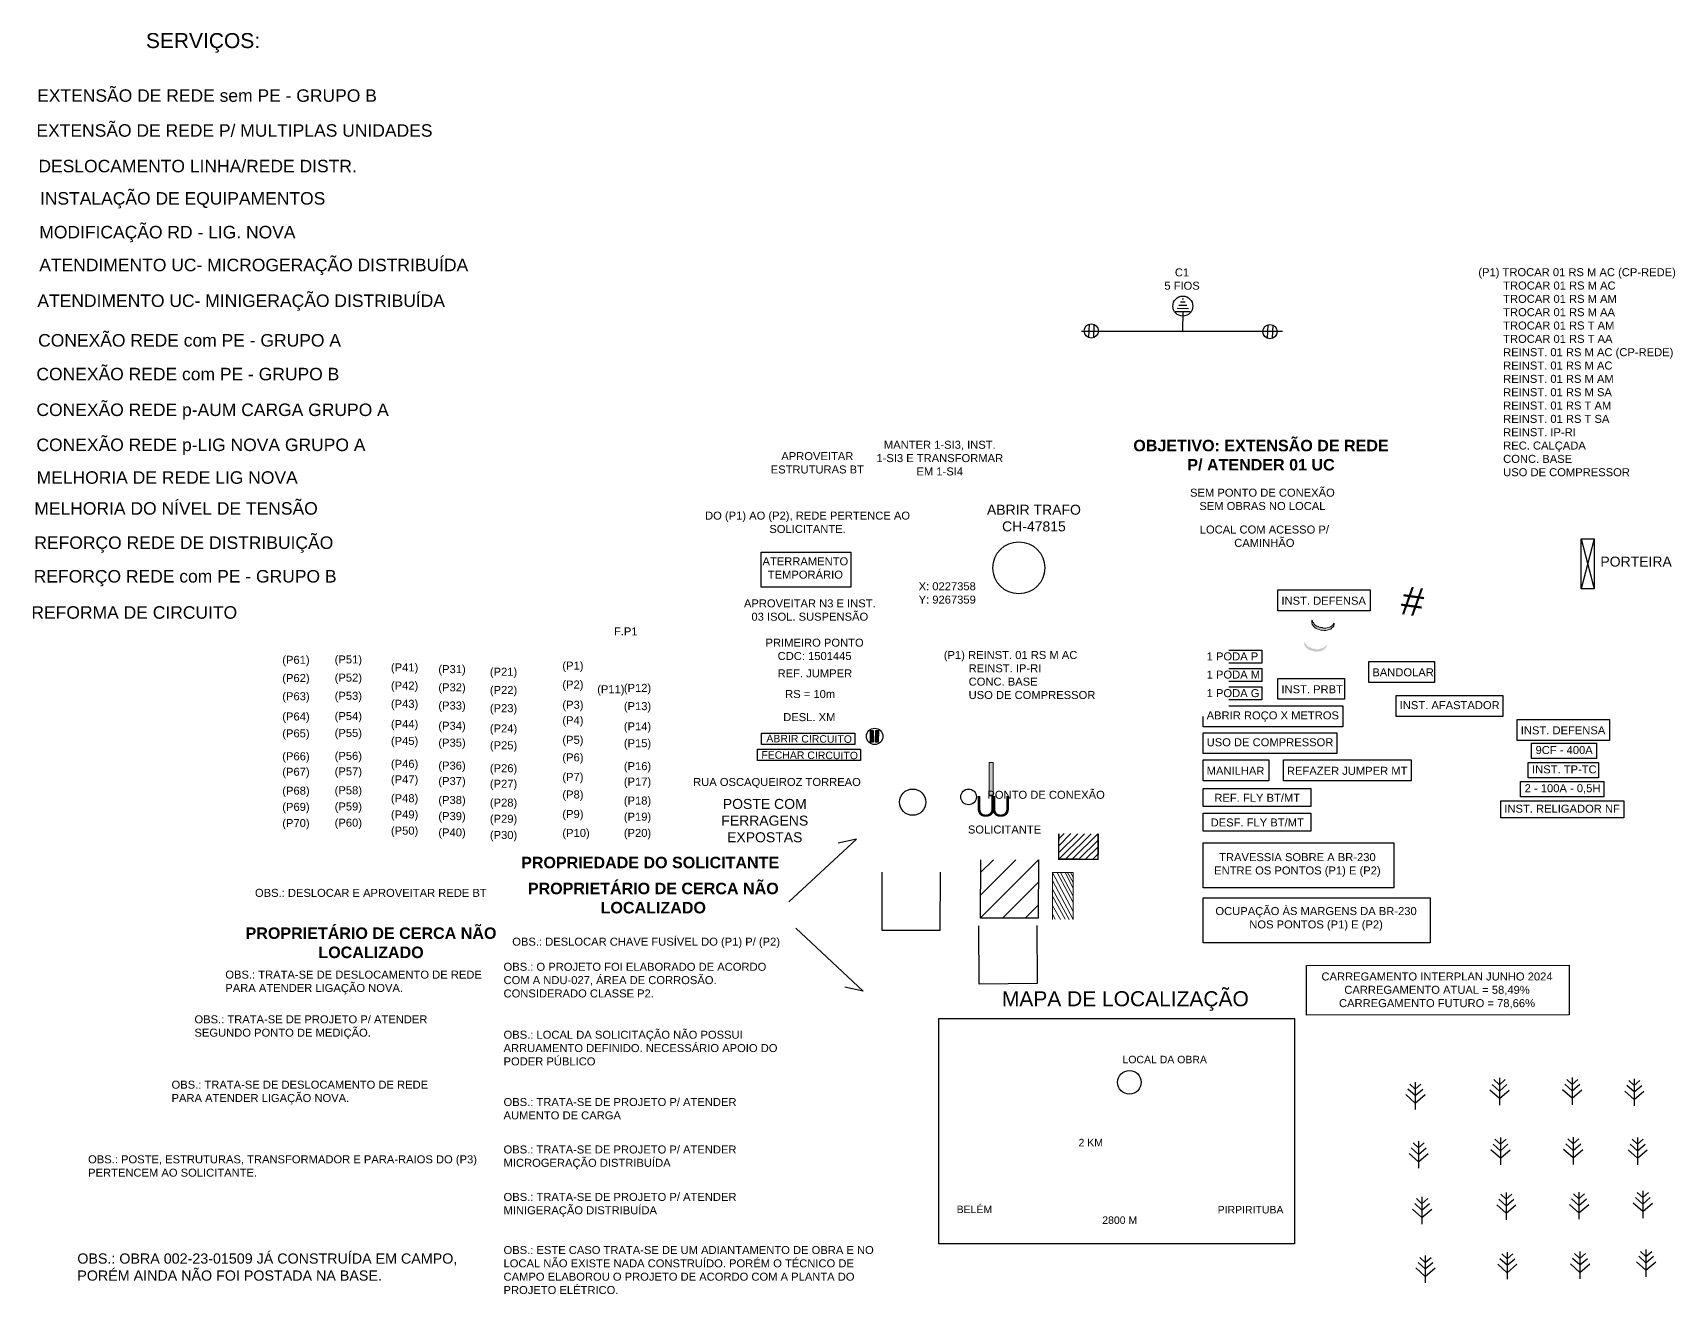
# Paper-space layout 'OBSERVAÇÕES' of a CAD drawing. Extents: x -300443 to 1108, y -9195518 to 518.
# Drawn here: x 2.4 to 330.7, y 265.8 to 518.1 of the extents above; entities that cross this region are included whole.
import ezdxf

# ---------------------------------------------------------------- set-up
doc = ezdxf.new("R2010")
doc.units = 0
doc.header["$MEASUREMENT"] = 0
doc.layers.get('0').update_dxf_attribs({"linetype": 'CONTINUOUS'})
for name, color, linetype in [('06- CERCADO', 252, 'CERCA'), ('Arvores', 3, 'CONTINUOUS'), ('Consumidor', 7, 'CONTINUOUS'), ('EO_WIRE_SEGMENT_INST', 7, 'CONTINUOUS'), ('Estrutura civís', 7, 'CONTINUOUS'), ('FORMATO', 7, 'CONTINUOUS'), ('Observação', 5, 'CONTINUOUS'), ('PTE_P', 3, 'CONTINUOUS'), ('Textos', 7, 'CONTINUOUS'), ('TEXTOS A IMPLANTAR', 1, 'CONTINUOUS')]:
    doc.layers.add(name, color=color, linetype=linetype)
doc.styles.add('ARIAL', font='arial.ttf')
doc.styles.get("Standard").update_dxf_attribs({"font": 'arial.ttf'})
doc.linetypes.add('CERCA', pattern='A,1.2,-0.13,["X",Standard,S=0.25,R=0,X=-0.075,Y=-0.125],-0.13', length=1.46)

# ---------------------------------------------------------------- blocks, each defined once
blk = doc.blocks.new('A$C6BB1416F')
h = blk.add_hatch(color=1)
h.paths.add_polyline_path([(1.84, 0.46), (2.37, 0.46), (2.38, 2.83), (1.86, 2.83)])
h.paths.add_polyline_path([(1.37, 2.84), (0.84, 2.84), (0.83, 0.47), (1.36, 0.46)])
at = {"color": 1}
for points in [[(1.36, 0.46), (0.83, 0.47), (0.84, 2.84), (1.37, 2.84)], [(2.37, 0.46), (1.84, 0.46), (1.86, 2.83), (2.38, 2.83)]]:
    blk.add_lwpolyline(points, close=True, dxfattribs=at)
blk.add_circle((1.64, 1.64), 1.64, dxfattribs=at)
blk = doc.blocks.new('A$C2B641D23')
at = {"color": 38}
for p, q in [((0, 10), (2.623812, 0)), ((2.623812, 10), (0, 0))]:
    blk.add_line(p, q, dxfattribs=at)
blk.add_lwpolyline([(0, 10), (2.623812, 10), (2.623812, 0), (0, 0)], close=True, dxfattribs=at)
blk = doc.blocks.new('UCSOLICITANTE')
at = {"color": 1, "lineweight": 0, "true_color": 0xff0000}
for points in [[(1048.128353, 1033.618845), (1048.128353, 1043.02002), (1044.02784, 1043.02002), (1044.02784, 1033.618845)], [(1044.02784, 1043.02002), (1048.128353, 1035.219045)], [(1044.02784, 1041.41982), (1048.128353, 1033.618845)], [(1044.927953, 1043.02002), (1048.128353, 1037.01927)], [(1045.628041, 1043.02002), (1048.128353, 1038.319432)], [(1046.528153, 1043.02002), (1048.128353, 1039.919632)], [(1047.028215, 1043.02002), (1048.128353, 1041.01977)], [(1047.628291, 1043.02002), (1048.128353, 1042.119907)], [(1044.02784, 1039.719607), (1047.328253, 1033.618845)], [(1044.02784, 1038.319432), (1046.528153, 1033.718857)], [(1044.02784, 1036.419195), (1045.628041, 1033.618845)], [(1044.02784, 1034.718982), (1044.527903, 1033.718857)]]:
    blk.add_lwpolyline(points, dxfattribs=at)
blk = doc.blocks.new('A$C7283255F')
at = {"layer": 'Textos', "color": 3}
for p, q in [((7.55798, 11.187433), (1.741773, 16.422848)), ((7.55798, 16.35188), (3.220914, 20.390679)), ((7.55798, 21.811326), (7.55798, 0)), ((7.55798, 16.35188), (12.138872, 20.390679)), ((7.55798, 11.187433), (13.618013, 16.422848)), ((7.55798, 5.22917), (0.000029, 11.978753)), ((7.55798, 5.22917), (15.359757, 11.978753))]:
    blk.add_line(p, q, dxfattribs=at)
blk = doc.blocks.new('Terra cerca')
at = {"color": 251}
for p, q in [((-1.462144, 3.814554), (1.517516, 3.792866)), ((-1.120453, 4.453429), (1.185161, 4.436647)), ((-0.778762, 5.092303), (0.852806, 5.080427)), ((-0.43707, 5.731178), (0.520451, 5.724208)), ((-0.095379, 6.370052), (0.188096, 6.367989)), ((0.027686, 3.80371), (-0.001094, -0.150262))]:
    blk.add_line(p, q, dxfattribs=at)
blk.add_circle((0.035552, 4.884428), 2, dxfattribs=at)
blk = doc.blocks.new('Clipboard4781')
h = blk.add_hatch()
h.set_pattern_fill('LINE', color=1, scale=0.3, angle=44.6404, style=0)
h.set_pattern_definition([(44.6404, (-408.1264, -216.2498), (-0.6692788, 0.677733), [])])
h.paths.add_polyline_path([(8.06, 5.26), (0.18, 5.31), (0.15, 0.2), (8.03, 0.15)])
at = {"layer": 'Consumidor', "color": 1, "linetype": 'Continuous', "lineweight": -3, "const_width": 0.3}
blk.add_lwpolyline([(8.06, 5.26), (8.06, 5.26), (8.03, 0.15), (0.15, 0.2), (0.18, 5.31)], dxfattribs=at)
blk = doc.blocks.new('SOLICITANTE')
at = {"layer": 'PTE_P', "color": 1}
for p, q in [((898.530203, 1014.45431), (898.592387, 1026.107924)), ((910.165862, 1026.107924), (910.103678, 1014.45431)), ((910.103678, 1014.45431), (898.530203, 1014.45431))]:
    blk.add_line(p, q, dxfattribs=at)
blk = doc.blocks.new('.')
at = {"layer": 'PTE_P', "color": 7}
for p, q in [((900.122327, 1000.774746), (903.340426, 1011.891813)), ((903.340426, 1011.891813), (914.517179, 1008.5917)), ((911.299081, 997.474634), (900.122327, 1000.774746))]:
    blk.add_line(p, q, dxfattribs=at)
blk = doc.blocks.new('TP')
h = blk.add_hatch(color=7)
h.dxf.hatch_style = 2
h.paths.add_polyline_path([(91.81, 284.28), (92.61, 284.28), (92.61, 277.57), (91.81, 277.57)])
at = {"color": 7, "lineweight": 0}
blk.add_lwpolyline([(91.8, 284.28), (92.6, 284.28), (92.6, 277.58), (91.8, 277.58)], close=True, dxfattribs=at)
at = {"color": 7, "char_height": 4.1201, "attachment_point": 1}
for insert in [(89.1, 277.57), (92.07, 277.57)]:
    blk.add_mtext('{\\fArial|b0|i0|c0;U}', dxfattribs=dict(at, insert=insert))
blk = doc.blocks.new('seccionamento cerca')
at = {"color": 251, "linetype": 'Continuous'}
for p, q in [((-0.44, 1.33), (-0.54, -1.29)), ((0.54, 1.29), (0.44, -1.33))]:
    blk.add_line(p, q, dxfattribs=at)
at = {"color": 251}
blk.add_circle((0, 0), 1.42, dxfattribs=at)

psp = doc.layouts.new('OBSERVAÇÕES')

# ---------------------------------------------------------------- hatches: boundary and pattern name
at = {"true_color": 0xff0000}
h = psp.add_hatch(color=1, dxfattribs=at)
h.dxf.hatch_style = 2
h.paths.add_polyline_path([(262.55, 399.83), (262.45, 399.43), (262.25, 399.23), (262.15, 399.13), (261.85, 398.83), (261.55, 398.73), (261.15, 398.63), (260.85, 398.53), (260.45, 398.53), (260.05, 398.63), (259.85, 398.63), (259.55, 398.73), (259.25, 398.83), (258.95, 398.93), (258.65, 399.13), (258.45, 399.33), (258.15, 399.73), (258.05, 400.13), (258.05, 400.63), (258.15, 400.63), (258.25, 400.23), (258.45, 400.03), (258.55, 399.83), (258.75, 399.63), (259.05, 399.43), (259.35, 399.33), (259.55, 399.23), (259.75, 399.13), (260.15, 399.13), (260.35, 399.03), (260.95, 399.03), (261.25, 399.13), (261.65, 399.23), (261.85, 399.33), (262.25, 399.63), (262.45, 399.93), (262.55, 400.03)])
h = psp.add_hatch(color=7)
h.dxf.hatch_style = 2
h.paths.add_polyline_path([(261.04, 395.6), (260.94, 395.2), (260.74, 395), (260.64, 394.9), (260.34, 394.6), (260.04, 394.5), (259.64, 394.4), (259.34, 394.3), (258.94, 394.3), (258.54, 394.4), (258.34, 394.4), (258.04, 394.5), (257.74, 394.6), (257.44, 394.7), (257.14, 394.9), (256.94, 395.1), (256.64, 395.5), (256.54, 395.9), (256.54, 396.4), (256.64, 396.4), (256.74, 396), (256.94, 395.8), (257.04, 395.6), (257.24, 395.4), (257.54, 395.2), (257.84, 395.1), (258.04, 395), (258.24, 394.9), (258.64, 394.9), (258.84, 394.8), (259.44, 394.8), (259.74, 394.9), (260.14, 395), (260.34, 395.1), (260.74, 395.4), (260.94, 395.7), (261.04, 395.8)])
at = {"layer": 'PTE_P'}
h = psp.add_hatch(dxfattribs=at)
h.set_pattern_fill('ANSI31', color=1, style=0)
h.set_pattern_definition([(45, (-726.4003, -675.8836), (-2.245064, 2.245064), [])])
h.paths.add_polyline_path([(191.86, 352.69), (203.44, 352.69), (203.37, 341.04), (191.8, 341.04)])

# ---------------------------------------------------------------- linework, layer by layer
at = {"color": 1}
for points in [[(147.94, 414.24), (165.9, 414.24), (165.9, 407.2), (147.94, 407.2)], [(251.27, 406.68), (269.74, 406.68), (269.74, 402.5), (251.27, 402.5)], [(236.32, 394.62), (248.03, 394.62), (248.03, 392.01), (236.32, 392.01)], [(236.32, 390.98), (248.03, 390.98), (248.03, 388.37), (236.32, 388.37)], [(269.44, 392.36), (282.6, 392.36), (282.6, 388.18), (269.44, 388.18)], [(251.27, 388.96), (264.62, 388.96), (264.62, 384.79), (251.27, 384.79)], [(236.32, 387.27), (248.03, 387.27), (248.03, 384.66), (236.32, 384.66)], [(274.9, 385.54), (296.22, 385.54), (296.22, 381.37), (274.9, 381.37)], [(236.32, 383.49), (264.28, 383.49), (264.28, 379.32), (236.32, 379.32)], [(148.01, 377.99), (166.73, 377.99), (166.73, 375.73), (148.01, 375.73)], [(236.32, 378.12), (263.07, 378.12), (263.07, 373.94), (236.32, 373.94)], [(299.11, 380.75), (317.58, 380.75), (317.58, 376.58), (299.11, 376.58)], [(147.22, 374.84), (167.85, 374.84), (167.85, 372.58), (147.22, 372.58)], [(301.98, 376.02), (314.96, 376.02), (314.96, 372.96), (301.98, 372.96)], [(236.32, 372.66), (249.48, 372.66), (249.48, 368.48), (236.32, 368.48)], [(252.37, 372.66), (277.91, 372.66), (277.91, 368.48), (252.37, 368.48)], [(301.28, 372.16), (315.37, 372.16), (315.37, 369.1), (301.28, 369.1)], [(299.79, 368.38), (316.44, 368.38), (316.44, 365.32), (299.79, 365.32)], [(236.32, 366.96), (257.85, 366.96), (257.85, 363.36), (236.32, 363.36)], [(295.86, 364.52), (320.41, 364.52), (320.41, 361.09), (295.86, 361.09)], [(236.32, 362.02), (257.85, 362.02), (257.85, 358.42), (236.32, 358.42)], [(236.32, 356.08), (274.46, 356.08), (274.46, 347.07), (236.32, 347.07)], [(236.32, 345.11), (281.69, 345.11), (281.69, 336.1), (236.32, 336.1)], [(256.98, 331.54), (309.49, 331.61), (309.49, 321.7), (256.98, 321.64)]]:
    psp.add_lwpolyline(points, close=True, dxfattribs=at)
at = {"color": 1, "lineweight": 0, "true_color": 0xff0000}
psp.add_lwpolyline([(262.55, 399.83), (262.45, 399.43), (262.25, 399.23), (262.15, 399.13), (261.85, 398.83), (261.55, 398.73), (261.15, 398.63), (260.85, 398.53), (260.45, 398.53), (260.05, 398.63), (259.85, 398.63), (259.55, 398.73), (259.25, 398.83), (258.95, 398.93), (258.65, 399.13), (258.45, 399.33), (258.15, 399.73), (258.05, 400.13), (258.05, 400.33), (258.05, 400.53), (258.05, 400.63), (258.15, 400.63), (258.25, 400.23), (258.45, 400.03), (258.55, 399.83), (258.75, 399.63), (259.05, 399.43), (259.35, 399.33), (259.55, 399.23), (259.75, 399.13), (260.15, 399.13), (260.35, 399.03), (260.65, 399.03), (260.95, 399.03), (261.25, 399.13), (261.65, 399.23), (261.85, 399.33), (262.25, 399.63), (262.45, 399.93), (262.55, 400.03)], close=True, dxfattribs=at)
at = {"color": 1}
for points in [[(153.53, 344.27), (167.01, 356.84), (163.36, 356.04)], [(154.9, 339.01), (168.39, 326.44), (164.73, 327.24)]]:
    psp.add_lwpolyline(points, dxfattribs=at)
psp.add_lwpolyline([(183.51, 320.95), (254.62, 320.95), (254.62, 275.87), (183.51, 275.87)], close=True)
psp.add_circle((199.48, 411.09), 5.19, dxfattribs=at)
psp.add_circle((221.59, 308.19), 2.36)
at = {"layer": '06- CERCADO', "linetype": 'CERCA', "ltscale": 5}
psp.add_lwpolyline([(212.01, 458.41), (252.21, 458.41)], dxfattribs=at)
at = {"layer": 'PTE_P', "color": 1}
for p, q in [((191.8, 341.04), (191.86, 352.69)), ((203.44, 352.69), (203.37, 341.04)), ((203.37, 341.04), (191.8, 341.04))]:
    psp.add_line(p, q, dxfattribs=at)

# ---------------------------------------------------------------- block references
at = {"linetype": 'ByBlock'}
for p in [(213.96, 458.46), (249.69, 458.34)]:
    psp.add_blockref('seccionamento cerca', p, dxfattribs=at)
for name, p in [('A$C6BB1416F', (169.02, 375.73)), ('SOLICITANTE', (-726.4, -675.88))]:
    psp.add_blockref(name, p)
at = {"color": 1}
psp.add_blockref('Clipboard4781', (207.29, 352.63), dxfattribs=at)
at = {"rotation": 106.626101}
psp.add_blockref('.', (1419.6, -248.22), dxfattribs=at)
at = {"layer": 'Arvores', "xscale": 0.25, "yscale": 0.25, "zscale": 0.25}
for p in [(293.66, 303.63), (308.2, 303.69), (320.62, 303.46), (276.84, 302.74), (277.5, 290.99), (293.86, 291.71), (308.4, 291.78), (321.28, 291.71), (295.02, 280.72), (309.56, 280.79), (322.31, 281.04), (278.19, 279.83), (278.85, 268.08), (295.21, 268.8), (309.76, 268.87), (322.97, 269.29)]:
    psp.add_blockref('A$C7283255F', p, dxfattribs=at)
at = {"layer": 'EO_WIRE_SEGMENT_INST'}
psp.add_blockref('Terra cerca', (232.23, 458.55), dxfattribs=at)
at = {"layer": 'Estrutura civís', "color": 4}
psp.add_blockref('A$C2B641D23', (311.9, 406.91), dxfattribs=at)
at = {"layer": 'PTE_P'}
psp.add_blockref('UCSOLICITANTE', (-837.79, -692.87), dxfattribs=at)

# ---------------------------------------------------------------- texts
at = {"char_height": 2.5, "attachment_point": 1}
for s, insert in [('EXTENSÃO DE REDE sem PE - GRUPO B', (3.23, 506.79)), ('EXTENSÃO DE REDE P/ MULTIPLAS UNIDADES', (3.09, 499.81)), ('DESLOCAMENTO LINHA/REDE DISTR.', (3.49, 492.69)), ('INSTALAÇÃO DE EQUIPAMENTOS', (3.79, 486.23)), ('MODIFICAÇÃO RD - LIG. NOVA', (3.66, 479.48)), ('ATENDIMENTO UC- MICROGERAÇÃO DISTRIBUÍDA', (3.66, 472.91)), ('ATENDIMENTO UC- MINIGERAÇÃO DISTRIBUÍDA', (3.28, 465.76)), ('CONEXÃO REDE com PE - GRUPO A', (3.43, 457.84)), ('CONEXÃO REDE com PE - GRUPO B', (3.09, 451.09)), ('CONEXÃO REDE p-AUM CARGA GRUPO A', (3.09, 443.95)), ('CONEXÃO REDE p-LIG NOVA GRUPO A', (3.09, 436.94)), ('MELHORIA DE REDE LIG NOVA', (3.13, 430.4)), ('MELHORIA DO NÍVEL DE TENSÃO', (2.67, 424.22)), ('REFORÇO REDE DE DISTRIBUIÇÃO ', (2.67, 417.37)), ('REFORÇO REDE com PE - GRUPO B', (2.55, 410.65)), ('REFORMA DE CIRCUITO', (2.09, 403.41))]:
    psp.add_mtext(s, dxfattribs=dict(at, insert=insert))
at = {"insert": (291.34, 471.02), "char_height": 1.6, "width": 88.5714, "attachment_point": 1}
psp.add_mtext('(P1) TROCAR 01 RS M AC (CP-REDE)\\P        TROCAR 01 RS M AC\\P        TROCAR 01 RS M AM\\P        TROCAR 01 RS M AA\\P        TROCAR 01 RS T AM\\P        TROCAR 01 RS T AA\\P        REINST. 01 RS M AC (CP-REDE)\\P        REINST. 01 RS M AC\\P        REINST. 01 RS M AM\\P        REINST. 01 RS M SA\\P        REINST. 01 RS T AM\\P        REINST. 01 RS T SA\\P        REINST. IP-RI\\P        REC. CALÇADA\\P        CONC. BASE\\P        USO DE COMPRESSOR', dxfattribs=at)
at = {"color": 7, "insert": (276.4, 407.53), "char_height": 5.7104, "attachment_point": 1, "rotation": 352}
psp.add_mtext('{\\fArial|b0|i0|c0;# }', dxfattribs=at)
at = {"color": 174, "true_color": 0x0000b2, "insert": (11.26, 273.97), "char_height": 2.043, "width": 77.8785, "attachment_point": 1, "bg_fill": 2}
psp.add_mtext('OBS.: OBRA 002-23-01509 JÁ CONSTRUÍDA EM CAMPO, PORÉM AINDA NÃO FOI POSTADA NA BASE.', dxfattribs=at)
at = {"layer": 'FORMATO', "color": 251, "insert": (210.61, 470.98), "char_height": 1.6, "width": 42.9914, "attachment_point": 1}
psp.add_mtext('\\pxqc;C1\\P5 FIOS', dxfattribs=at)
at = {"layer": 'FORMATO', "color": 96, "insert": (218.24, 436.69), "char_height": 2.3, "width": 59.3122, "attachment_point": 1, "bg_fill": 3, "box_fill_scale": 1.5, "bg_fill_color": 256, "bg_fill_true_color": 13158600, "bg_fill_transparency": 0}
psp.add_mtext('\\pxqc;{\\fArial|b1|i0|c0|p34;OBJETIVO: EXTENSÃO DE REDE^JP/ ATENDER 01 UC}', dxfattribs=at)
at = {"layer": 'FORMATO', "color": 1, "char_height": 1.6, "attachment_point": 1}
for s, insert, width in [('\\pxqc;APROVEITAR ESTRUTURAS BT', (147.13, 434.23), 24.1343), ('\\pxqc;MANTER 1-SI3, INST. 1-SI3 E TRANSFORMAR EM 1-SI4', (170.24, 436.5), 26.8771), ('\\pxqc;ATERRAMENTO^JTEMPORÁRIO', (135.31, 413.19), 42.9914), ('\\pxqc;APROVEITAR N3 E INST. ^J03 ISOL. SUSPENSÃO', (136.2, 404.78), 42.9914), ('INST. DEFENSA', (251.98, 405.31), 42.9914), ('1 PODA P', (237.03, 394.18), 42.9914), ('REF. JUMPER', (151.26, 390.78), 42.9914), ('BANDOLAR', (270.15, 390.99), 42.9914), ('1 PODA M', (237.03, 390.54), 42.9914), ('INST. PRBT', (251.98, 387.6), 12.5448), ('RS = 10m', (152.77, 386.65), 42.9914), ('1 PODA G', (237.03, 386.83), 42.9914), ('INST. AFASTADOR', (275.62, 384.43), 42.9914), ('DESL. XM', (152.38, 382.03), 42.9914), ('ABRIR ROÇO X METROS', (237.03, 382.38), 42.9914), ('INST. DEFENSA', (299.83, 379.39), 42.9914), ('USO DE COMPRESSOR', (237.03, 377), 42.9914), ('9CF - 400A', (302.78, 375.45), 42.9914), ('MANILHAR', (237.03, 371.29), 42.9914), ('REFAZER JUMPER MT', (253.08, 371.29), 42.9914), ('INST. TP-TC', (302.08, 371.58), 42.9914), ('2 - 100A - 0,5H', (300.6, 367.81), 42.9914), ('PONTO DE CONEXÃO', (193.2, 366.5), 42.9914), ('\\pxqc;REF. FLY BT/MT', (234.68, 365.9), 24.9208), ('INST. RELIGADOR NF', (296.54, 363.72), 42.9914), ('SOLICITANTE', (189.3, 359.55), 42.9914), ('\\pxqc;DESF. FLY BT/MT', (234.68, 360.96), 24.9208), ('\\pxqc;TRAVESSIA SOBRE A BR-230 ENTRE OS PONTOS (P1) E (P2)', (237.72, 354.03), 34.9018), ('OBS.: DESLOCAR E APROVEITAR REDE BT', (46.78, 346.88), 56.4771), ('\\pxqc;OCUPAÇÃO ÀS MARGENS DA BR-230 NOS PONTOS (P1) E (P2)', (237.88, 343.24), 42.0446), ('OBS.: DESLOCAR CHAVE FUSÍVEL DO (P1) P/ (P2)', (98.21, 337.12), 56.4771), ('OBS.: O PROJETO FOI ELABORADO DE ACORDO COM A NDU-027, ÁREA DE CORROSÃO. CONSIDERADO CLASSE P2.', (96.47, 332.1), 56.3927), ('OBS.: TRATA-SE DE DESLOCAMENTO DE REDE PARA ATENDER LIGAÇÃO NOVA.', (40.85, 330.53), 56.3927), ('\\pxqc;CARREGAMENTO INTERPLAN JUNHO 2024\\PCARREGAMENTO ATUAL = 58,49%\\PCARREGAMENTO FUTURO = 78,66%', (251.83, 330.16), 62.5018), ('OBS.: TRATA-SE DE PROJETO P/ ATENDER SEGUNDO PONTO DE MEDIÇÃO.', (34.68, 321.59), 56.3927), ('OBS.: LOCAL DA SOLICITAÇÃO NÃO POSSUI ARRUAMENTO DEFINIDO. NECESSÁRIO APOIO DO PODER PÚBLICO', (96.47, 318.51), 56.3927), ('OBS.: TRATA-SE DE DESLOCAMENTO DE REDE PARA ATENDER LIGAÇÃO NOVA.', (30.1, 308.52), 56.3927), ('OBS.: TRATA-SE DE PROJETO P/ ATENDER AUMENTO DE CARGA', (96.47, 305.05), 56.3927), ('OBS.: TRATA-SE DE PROJETO P/ ATENDER MICROGERAÇÃO DISTRIBUÍDA', (96.47, 295.56), 56.3927), ('{\\C96;OBS.: POSTE, ESTRUTURAS, TRANSFORMADOR E PARA-RAIOS DO (P3) PERTENCEM AO SOLICITANTE.}', (13.42, 293.59), 77.8785), ('OBS.: TRATA-SE DE PROJETO P/ ATENDER MINIGERAÇÃO DISTRIBUÍDA', (96.47, 286.07), 56.3927), ('OBS.: ESTE CASO TRATA-SE DE UM ADIANTAMENTO DE OBRA E NO LOCAL NÃO EXISTE NADA CONSTRUÍDO. PORÉM O TÉCNICO DE CAMPO ELABOROU O PROJETO DE ACORDO COM A PLANTA DO PROJETO ELÉTRICO.', (96.47, 275.45), 76.9642)]:
    psp.add_mtext(s, dxfattribs=dict(at, insert=insert, width=width))
at = {"layer": 'FORMATO', "color": 251, "insert": (226.68, 426.92), "char_height": 1.6, "width": 42.9914, "attachment_point": 1, "bg_fill": 3, "box_fill_scale": 1.5, "bg_fill_color": 256, "bg_fill_true_color": 13158600, "bg_fill_transparency": 0}
psp.add_mtext('\\pxqc;{\\C7;SEM PONTO DE CONEXÃO^JSEM OBRAS NO LOCAL}', dxfattribs=at)
at = {"layer": 'FORMATO', "color": 246, "insert": (135.75, 422.33), "char_height": 1.6, "width": 42.9914, "attachment_point": 1}
psp.add_mtext('\\pxqc;DO (P1) AO (P2), REDE PERTENCE AO SOLICITANTE.', dxfattribs=at)
at = {"layer": 'FORMATO', "color": 0, "char_height": 1.6, "width": 42.9914, "attachment_point": 1}
for s, insert in [('X: 0227358^JY: 9267359 ', (179.45, 408.2)), ('\\pxqc;PRIMEIRO PONTO\\PCDC: 1501445', (137.16, 396.92))]:
    psp.add_mtext(s, dxfattribs=dict(at, insert=insert))
at = {"layer": 'FORMATO', "color": 5, "insert": (118.54, 399.18), "char_height": 1.6, "width": 42.9914, "attachment_point": 1}
psp.add_mtext('F.P1', dxfattribs=at)
at = {"layer": 'FORMATO', "color": 3, "char_height": 1.6, "width": 42.9914, "attachment_point": 1}
for s, insert in [('(P61)', (52.24, 393.49)), ('(P51)', (62.71, 393.57)), ('(P41)', (73.96, 391.98)), ('(P31)', (83.44, 391.63)), ('(P21)', (93.74, 391.11)), ('(P1)', (108.23, 392.33)), ('(P62)', (52.24, 389.85)), ('(P52)', (62.71, 389.93)), ('(P42)', (73.96, 388.34)), ('(P32)', (83.44, 387.99)), ('(P22)', (93.74, 387.46)), ('(P2)', (108.23, 388.55)), ('(P11)', (115.19, 387.61)), ('(P12)', (120.52, 387.88)), ('(P63)', (52.24, 386.2)), ('(P53)', (62.71, 386.29)), ('(P43)', (73.96, 384.69)), ('(P33)', (83.44, 384.35)), ('(P3)', (108.23, 384.5)), ('(P13)', (120.52, 384.23)), ('(P64)', (52.24, 382.16)), ('(P54)', (62.71, 382.24)), ('(P23)', (93.74, 383.82)), ('(P4)', (108.23, 381.4)), ('(P65)', (52.24, 378.79)), ('(P55)', (62.71, 378.87)), ('(P44)', (73.96, 380.65)), ('(P34)', (83.44, 380.3)), ('(P24)', (93.74, 379.77)), ('(P5)', (108.23, 377.49)), ('(P14)', (120.52, 380.19)), ('(P66)', (52.24, 374.2)), ('(P56)', (62.71, 374.28)), ('(P45)', (73.96, 377.27)), ('(P35)', (83.44, 376.93)), ('(P25)', (93.74, 376.4)), ('(P15)', (120.52, 376.82)), ('(P67)', (52.24, 371.1)), ('(P57)', (62.71, 371.18)), ('(P46)', (73.96, 372.69)), ('(P36)', (83.44, 372.34)), ('(P26)', (93.74, 371.81)), ('(P6)', (108.23, 373.98)), ('(P16)', (120.52, 372.23)), ('(P47)', (73.96, 369.58)), ('(P37)', (83.44, 369.24)), ('(P27)', (93.74, 368.71)), ('(P7)', (108.23, 370.07)), ('(P17)', (120.52, 369.13)), ('(P68)', (52.24, 367.32)), ('(P58)', (62.71, 367.4)), ('(P48)', (73.96, 365.81)), ('(P38)', (83.44, 365.46)), ('(P28)', (93.74, 364.93)), ('(P8)', (108.23, 366.56)), ('(P18)', (120.52, 365.35)), ('(P69)', (52.24, 364.08)), ('(P59)', (62.71, 364.16)), ('(P49)', (73.96, 362.57)), ('(P39)', (83.44, 362.23)), ('(P29)', (93.74, 361.7)), ('(P9)', (108.23, 362.65)), ('(P19)', (120.52, 362.11)), ('(P70)', (52.24, 360.84)), ('(P60)', (62.71, 360.92)), ('(P50)', (73.96, 359.33)), ('(P40)', (83.44, 358.99)), ('(P30)', (93.74, 358.46)), ('(P10)', (108.23, 358.87)), ('(P20)', (120.52, 358.87))]:
    psp.add_mtext(s, dxfattribs=dict(at, insert=insert))
at = {"layer": 'FORMATO', "color": 0, "insert": (134.37, 369.06), "char_height": 1.6, "width": 56.1223, "attachment_point": 1, "bg_fill": 2}
psp.add_mtext('{\\C256;RUA OSCAQUEIROZ TORREAO}', dxfattribs=at)
at = {"layer": 'FORMATO', "char_height": 2.3, "width": 59.3122, "attachment_point": 1}
for s, insert in [('\\pxqc;{\\fArial|b1|i0|c0|p34;\\C96;PROPRIEDADE DO SOLICITANTE}', (96.12, 353.3)), ('\\pxqc;{\\fArial|b1|i0|c0|p34;PROPRIETÁRIO DE CERCA NÃO LOCALIZADO}', (96.75, 348.11)), ('\\pxqc;{\\fArial|b1|i0|c0|p34;PROPRIETÁRIO DE CERCA NÃO LOCALIZADO}', (40.32, 339.17))]:
    psp.add_mtext(s, dxfattribs=dict(at, insert=insert))
at = {"layer": 'Observação', "color": 7, "linetype": 'Continuous'}
psp.add_text('PORTEIRA', height=2, dxfattribs=at).set_placement((315.74, 411.33))
at = {"layer": 'Textos', "color": 1, "char_height": 2, "width": 26.7976, "attachment_point": 1}
for s, insert in [('\\pxqc;ABRIR TRAFO\\PCH-47815', (189.1, 423.71)), ('\\pxqc;POSTE COM\\PFERRAGENS \\PEXPOSTAS', (135.29, 364.87))]:
    psp.add_mtext(s, dxfattribs=dict(at, insert=insert))
at = {"layer": 'TEXTOS A IMPLANTAR', "color": 7, "attachment_point": 1, "style": 'ARIAL'}
for s, insert, char_height, width in [('SERVIÇOS:', (24.98, 518.04), 3, 56.1223), ('MAPA DE LOCALIZAÇÃO', (196.09, 326.41), 3, 56.1223), ('{\\C106;LOCAL DA OBRA}', (220.2, 313.5), 1.5, 26.7614), ('2 KM', (211.42, 296.89), 1.5, 26.7614), ('BELÉM', (187.05, 283.53), 1.5, 26.7614), ('PIRPIRITUBA', (239.23, 283.46), 1.5, 26.7614), ('2800 M', (216.16, 281.37), 1.5, 26.7614)]:
    psp.add_mtext(s, dxfattribs=dict(at, insert=insert, char_height=char_height, width=width))
at = {"layer": 'TEXTOS A IMPLANTAR', "char_height": 1.5, "attachment_point": 1, "rotation": 359.6051}
for s, width, insert in [('\\A1;{\\C1;ABRIR CIRCUITO}', 18.2151, (149.02, 377.7)), ('\\A1;{\\C1;FECHAR CIRCUITO}', 19.2547, (148.01, 374.43))]:
    psp.add_mtext_dynamic_manual_height_columns(s, width=width, gutter_width=12.5, heights=[0], dxfattribs=dict(at, insert=insert))

# ---------------------------------------------------------------- next in the draw order: linework, layer by layer
at = {"color": 3}
psp.add_circle((178.26, 364.22), 2.63, dxfattribs=at)
at = {"color": 1}
psp.add_circle((189.44, 365.28), 1.57, dxfattribs=at)

# ---------------------------------------------------------------- next in the draw order: block references
psp.add_blockref('TP', (101.72, 87.9))

# ---------------------------------------------------------------- next in the draw order: texts
at = {"layer": 'FORMATO', "color": 246, "insert": (227.07, 419.55), "char_height": 1.6, "width": 42.9914, "attachment_point": 1, "bg_fill": 3, "box_fill_scale": 1.5, "bg_fill_color": 256, "bg_fill_true_color": 13158600, "bg_fill_transparency": 0}
psp.add_mtext('\\pxqc;LOCAL COM ACESSO P/^JCAMINHÃO', dxfattribs=at)
at = {"layer": 'FORMATO', "color": 0, "insert": (184.48, 394.46), "char_height": 1.6, "width": 56.1223, "attachment_point": 1, "bg_fill": 2}
psp.add_mtext('{\\C256;(P1) REINST. 01 RS M AC\\P        REINST. IP-RI\\P        CONC. BASE\\P        USO DE COMPRESSOR\\P                  }', dxfattribs=at)

doc.saveas('drawing.dxf')
